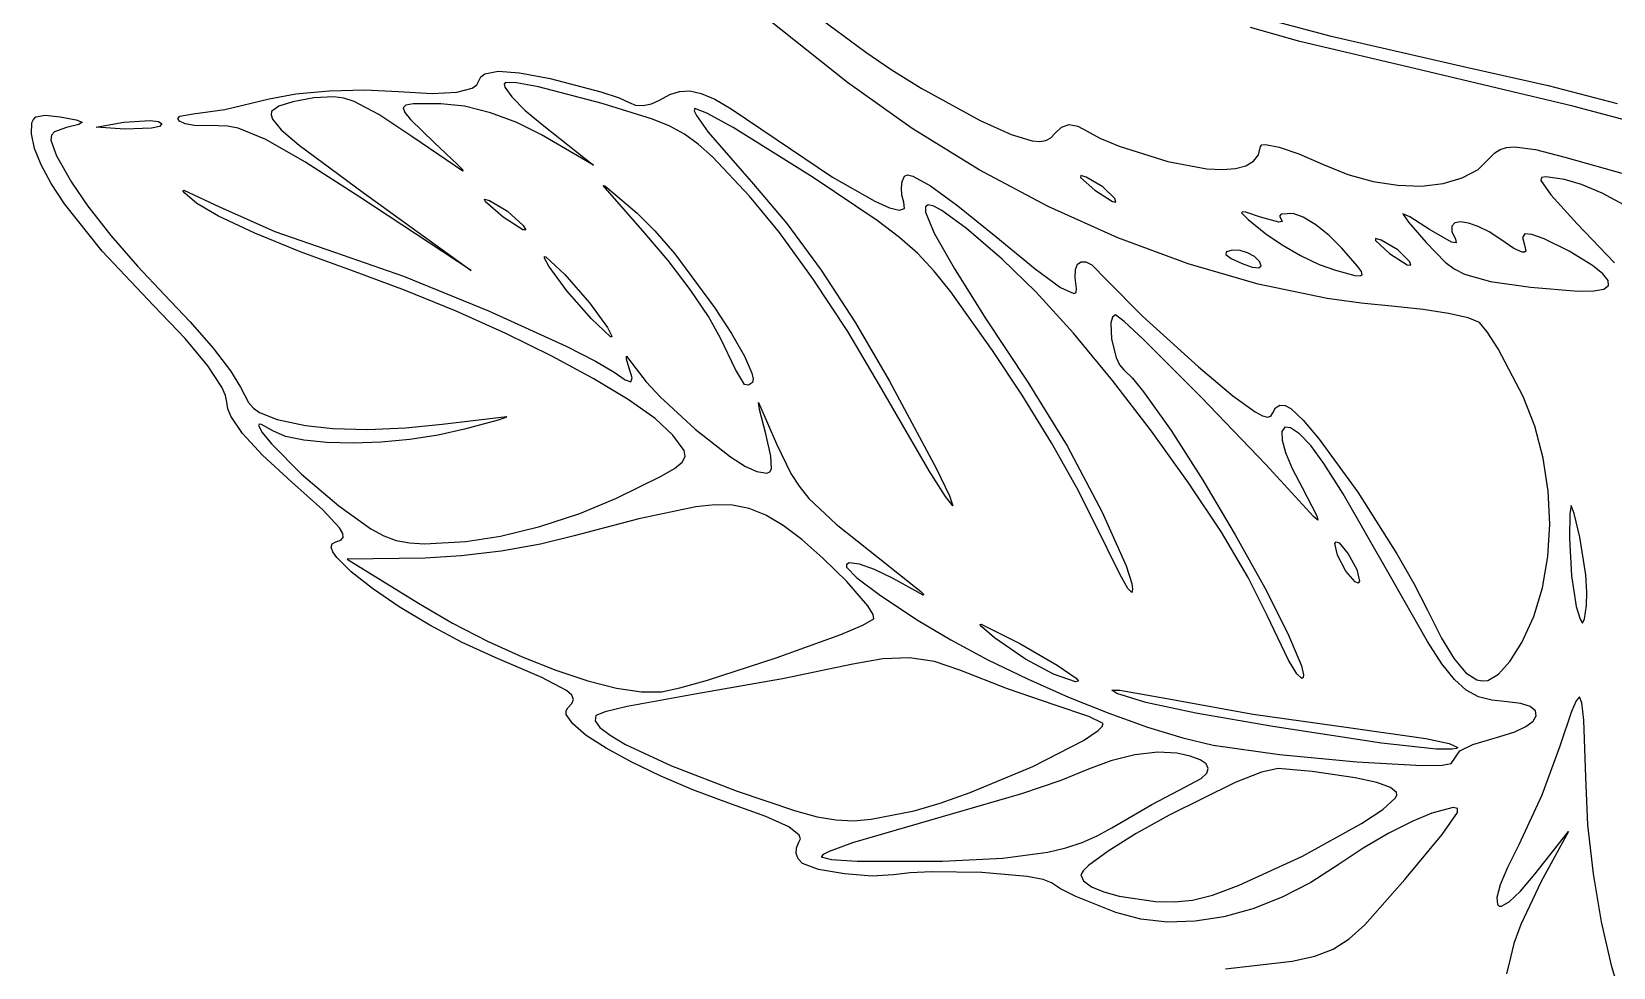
# Model space of a CAD drawing. Extents: x 9 to 1857, y 16 to 982.
# Drawn here: x 151.4 to 307.9, y 566.4 to 658.9 of the extents above; entities that cross this region are included whole.
import ezdxf

# ---------------------------------------------------------------- set-up
doc = ezdxf.new("R2010")
doc.units = 0

msp = doc.modelspace()

# ---------------------------------------------------------------- linework, layer by layer
at = {"layer": 'Layer 1'}
for p, q in [((232.13591, 653.88145), (222.793846, 661.306075)), ((228.77739, 660.72831), (233.95599, 656.90378)), ((276.909278, 657.946358), (272.026835, 659.334454)), ((274.507939, 659.93177), (279.873045, 658.516647)), ((288.94339, 655.09997), (276.909278, 657.946358)), ((279.873045, 658.516647), (293.52441, 655.38814)), ((233.95599, 656.90378), (236.451552, 655.185711)), ((195.66288, 654.05467), (195.864284, 654.455555)), ((195.864284, 654.455555), (196.241434, 654.749853)), ((196.241434, 654.749853), (197.559521, 655.019931)), ((197.559521, 655.019931), (199.690235, 654.867394)), ((199.690235, 654.867394), (202.70667, 654.29473)), ((202.70667, 654.29473), (207.729044, 652.986529)), ((236.451552, 655.185711), (239.418224, 653.335004)), ((303.922191, 651.569882), (288.94339, 655.09997)), ((293.52441, 655.38814), (301.451516, 653.592618)), ((174.91918, 652.26694), (177.561524, 652.772664)), ((177.561524, 652.772664), (180.853807, 653.083418)), ((180.853807, 653.083418), (184.376352, 653.174455)), ((184.376352, 653.174455), (187.70948, 653.02103)), ((187.70948, 653.02103), (191.054146, 652.822287)), ((191.054146, 652.822287), (193.479842, 652.926394)), ((193.479842, 652.926394), (195.008708, 653.336228)), ((195.008708, 653.336228), (195.443747, 653.656693)), ((195.443747, 653.656693), (195.66288, 654.05467)), ((198.28448, 653.9054), (198.155032, 653.740564)), ((198.155032, 653.740564), (198.229132, 653.433926)), ((198.229132, 653.433926), (198.925752, 652.465809)), ((199.395435, 653.873289), (198.28448, 653.9054)), ((201.573005, 653.47026), (199.395435, 653.873289)), ((207.8699, 651.82456), (201.573005, 653.47026)), ((207.729044, 652.986529), (209.536842, 652.384906)), ((213.53564, 652.1537), (214.542025, 652.706258)), ((214.542025, 652.706258), (215.511134, 653.017321)), ((215.511134, 653.017321), (216.523882, 653.059852)), ((216.523882, 653.059852), (217.661184, 652.806815)), ((217.661184, 652.806815), (219.003955, 652.231173)), ((238.529784, 649.343088), (232.13591, 653.88145)), ((239.418224, 653.335004), (245.27879, 650.12535)), ((301.451516, 653.592618), (308.307024, 651.830643)), ((167.40426, 650.78082), (170.534191, 651.235438)), ((170.534191, 651.235438), (174.91918, 652.26694)), ((175.856517, 651.56134), (175.158454, 651.033233)), ((177.265839, 651.970757), (175.856517, 651.56134)), ((179.33278, 652.36418), (177.265839, 651.970757)), ((181.314977, 652.489904), (179.33278, 652.36418)), ((182.284372, 652.33372), (181.314977, 652.489904)), ((183.312511, 652.002518), (182.284372, 652.33372)), ((185.76466, 650.728093), (183.312511, 652.002518)), ((188.439892, 651.662783), (188.167099, 651.390124)), ((188.167099, 651.390124), (188.319147, 650.928114)), ((189.144918, 651.79107), (188.439892, 651.662783)), ((191.88124, 651.79445), (189.144918, 651.79107)), ((194.247798, 651.542519), (191.88124, 651.79445)), ((196.808842, 650.911748), (194.247798, 651.542519)), ((198.925752, 652.465809), (200.249894, 651.142182)), ((200.249894, 651.142182), (202.07711, 649.60418)), ((212.832359, 650.271016), (207.8699, 651.82456)), ((209.536842, 652.384906), (210.5333, 651.92207)), ((210.5333, 651.92207), (211.148996, 651.664589)), ((211.148996, 651.664589), (211.920339, 651.622498)), ((211.920339, 651.622498), (212.748747, 651.788099)), ((212.748747, 651.788099), (213.53564, 652.1537)), ((217.01586, 651.31754), (216.97751, 651.106228)), ((216.97751, 651.106228), (217.205235, 650.626356)), ((218.210835, 650.879131), (217.01586, 651.31754)), ((219.003955, 652.231173), (220.633112, 651.305889)), ((220.633112, 651.305889), (225.07424, 648.29825)), ((309.743854, 650.021821), (303.922191, 651.569882)), ((151.4078, 648.80447), (151.437206, 649.894962)), ((151.437206, 649.894962), (151.582802, 650.250089)), ((151.582802, 650.250089), (151.836471, 650.490889)), ((151.836471, 650.490889), (152.730461, 650.666768)), ((152.730461, 650.666768), (154.24404, 650.49712)), ((154.24404, 650.49712), (155.8069, 650.204193)), ((156.06906, 649.751215), (154.85137, 649.44773)), ((155.8069, 650.204193), (156.401405, 649.979464)), ((156.401405, 649.979464), (156.06906, 649.751215)), ((157.787059, 649.47569), (160.52379, 649.97259)), ((160.52379, 649.97259), (163.147396, 650.151646)), ((163.147396, 650.151646), (163.971357, 650.045626)), ((164.050244, 649.555864), (163.273899, 649.36627)), ((163.971357, 650.045626), (164.30467, 649.81609)), ((164.30467, 649.81609), (164.050244, 649.555864)), ((165.867368, 650.327289), (166.076034, 650.551476)), ((166.02277, 650.06156), (165.867368, 650.327289)), ((166.591379, 649.816625), (166.02277, 650.06156)), ((166.076034, 650.551476), (167.40426, 650.78082)), ((167.507755, 649.649004), (166.591379, 649.816625)), ((169.87783, 649.60559), (167.507755, 649.649004)), ((170.7956, 649.580968), (169.87783, 649.60559)), ((171.849423, 649.363166), (170.7956, 649.580968)), ((175.158454, 651.033233), (175.092908, 650.692578)), ((175.092908, 650.692578), (175.225291, 650.28374)), ((175.225291, 650.28374), (176.110667, 649.210165)), ((189.1107, 648.4927), (185.76466, 650.728093)), ((188.319147, 650.928114), (188.888643, 650.231773)), ((188.888643, 650.231773), (191.25041, 647.95618)), ((199.403806, 649.951678), (196.808842, 650.911748)), ((201.87212, 648.71185), (199.403806, 649.951678)), ((202.07711, 649.60418), (207.01597, 645.72989)), ((214.563007, 649.574044), (212.832359, 650.271016)), ((216.017945, 648.788784), (214.563007, 649.574044)), ((217.205235, 650.626356), (218.363601, 648.983809)), ((220.821752, 649.446039), (218.210835, 650.879131)), ((245.27879, 650.12535), (248.33217, 648.76135)), ((253.322129, 649.478001), (254.084509, 649.726425)), ((254.084509, 649.726425), (254.935522, 649.592439)), ((254.935522, 649.592439), (255.86231, 649.07513)), ((151.695771, 647.380668), (151.4078, 648.80447)), ((153.379379, 648.67253), (153.319856, 648.194405)), ((153.319856, 648.194405), (153.87065, 646.653129)), ((153.657042, 649.012411), (153.379379, 648.67253)), ((154.85137, 649.44773), (153.657042, 649.012411)), ((160.63686, 649.27057), (157.787059, 649.47569)), ((163.273899, 649.36627), (160.63686, 649.27057)), ((160.63686, 649.27057), (160.63686, 649.27057)), ((174.569612, 648.245279), (171.849423, 649.363166)), ((178.44716, 646.046437), (174.569612, 648.245279)), ((176.110667, 649.210165), (177.868223, 647.70981)), ((194.062465, 645.134875), (189.1107, 648.4927)), ((191.25041, 647.95618), (193.532889, 645.796713)), ((207.01597, 645.72989), (201.87212, 648.71185)), ((217.365684, 647.809121), (216.017945, 648.788784)), ((218.363601, 648.983809), (222.82487, 643.82767)), ((228.75116, 644.4917), (220.821752, 649.446039)), ((225.07424, 648.29825), (230.641424, 644.548184)), ((245.165924, 645.255144), (238.529784, 649.343088)), ((248.33217, 648.76135), (250.415558, 648.122319)), ((250.415558, 648.122319), (251.170761, 648.061301)), ((251.170761, 648.061301), (251.776174, 648.165486)), ((251.776174, 648.165486), (252.2627, 648.429528)), ((252.2627, 648.429528), (252.66124, 648.84808)), ((252.66124, 648.84808), (253.322129, 649.478001)), ((255.86231, 649.07513), (257.099094, 648.391492)), ((257.099094, 648.391492), (259.015598, 647.601681)), ((152.33764, 645.750698), (151.695771, 647.380668)), ((153.87065, 646.653129), (155.34026, 644.048)), ((177.868223, 647.70981), (184.21443, 643.01798)), ((218.774733, 646.528942), (217.365684, 647.809121)), ((222.4508, 642.64257), (218.774733, 646.528942)), ((259.015598, 647.601681), (263.84062, 646.09473)), ((272.323107, 646.117072), (272.807764, 646.754685)), ((272.807764, 646.754685), (273.00604, 647.57004)), ((273.00604, 647.57004), (273.143074, 647.73546)), ((273.143074, 647.73546), (273.510682, 647.776332)), ((273.510682, 647.776332), (274.836856, 647.513304)), ((274.836856, 647.513304), (276.783035, 646.838696)), ((276.783035, 646.838696), (279.14769, 645.81025)), ((294.544295, 645.306586), (295.74259, 646.46332)), ((295.74259, 646.46332), (296.179061, 646.924174)), ((296.179061, 646.924174), (296.709157, 647.255078)), ((296.709157, 647.255078), (297.355661, 647.456212)), ((297.355661, 647.456212), (298.141358, 647.527755)), ((298.141358, 647.527755), (300.221457, 647.28279)), ((300.221457, 647.28279), (303.13172, 646.52162)), ((303.13172, 646.52162), (309.227956, 644.800031)), ((153.331316, 643.917499), (152.33764, 645.750698)), ((183.89083, 642.56115), (178.44716, 646.046437)), ((193.532889, 645.796713), (194.028543, 645.275644)), ((194.028543, 645.275644), (194.062465, 645.134875)), ((251.976704, 641.645277), (245.165924, 645.255144)), ((263.84062, 646.09473), (267.67762, 645.369315)), ((267.67762, 645.369315), (269.229326, 645.283325)), ((269.229326, 645.283325), (270.526041, 645.38013)), ((270.526041, 645.38013), (271.559917, 645.658467)), ((271.559917, 645.658467), (272.323107, 646.117072)), ((279.14769, 645.81025), (281.647056, 644.799036)), ((292.96682, 644.451953), (294.544295, 645.306586)), ((154.674707, 641.884011), (153.331316, 643.917499)), ((155.34026, 644.048), (156.964718, 641.662896)), ((212.09639, 639.0035), (207.958021, 643.709861)), ((207.958021, 643.709861), (208.115976, 643.668773)), ((208.115976, 643.668773), (208.734349, 643.182331)), ((222.82487, 643.82767), (226.142481, 639.944919)), ((235.072912, 640.232923), (228.75116, 644.4917)), ((230.641424, 644.548184), (234.826654, 642.148444)), ((237.469515, 643.462924), (237.557051, 644.1157)), ((237.525192, 642.74761), (237.469515, 643.462924)), ((237.557051, 644.1157), (237.78584, 644.62169)), ((237.78584, 644.62169), (238.082443, 644.754906)), ((238.082443, 644.754906), (238.6031, 644.645653)), ((238.6031, 644.645653), (240.343539, 643.681893)), ((240.343539, 643.681893), (243.061068, 641.694716)), ((255.209822, 644.701042), (255.185038, 644.504283)), ((255.185038, 644.504283), (256.59783, 643.23603)), ((255.75877, 644.54879), (255.209822, 644.701042)), ((255.7588, 644.54883), (255.75877, 644.54879)), ((257.409543, 643.579138), (255.7588, 644.54883)), ((258.58621, 642.40909), (257.409543, 643.579138)), ((281.647056, 644.799036), (284.153868, 644.105134)), ((284.153868, 644.105134), (286.603688, 643.726011)), ((286.603688, 643.726011), (288.932079, 643.65913)), ((288.932079, 643.65913), (291.074602, 643.901956)), ((291.074602, 643.901956), (292.96682, 644.451953)), ((300.801694, 644.490733), (300.735676, 644.195643)), ((300.735676, 644.195643), (301.733504, 642.774437)), ((301.225686, 644.57493), (300.801694, 644.490733)), ((303.09165, 644.30899), (301.225686, 644.57493)), ((304.762286, 643.817968), (303.09165, 644.30899)), ((306.799475, 642.936413), (304.762286, 643.817968)), ((158.402271, 637.227929), (154.674707, 641.884011)), ((166.377337, 643.193727), (166.482385, 643.24738)), ((166.56243, 642.95623), (166.377337, 643.193727)), ((166.482385, 643.24738), (169.9888, 641.59525)), ((167.76607, 641.93536), (166.56243, 642.95623)), ((169.894249, 640.682416), (167.76607, 641.93536)), ((194.90353, 635.29722), (183.89083, 642.56115)), ((184.21443, 643.01798), (194.90353, 635.29722)), ((196.302824, 642.079569), (196.21366, 642.347783)), ((196.21366, 642.347783), (196.71518, 642.22451)), ((198.07476, 640.58399), (196.302824, 642.079569)), ((196.71518, 642.22451), (198.504344, 641.165679)), ((208.734349, 643.182331), (211.31915, 640.95682)), ((225.41378, 639.070235), (222.4508, 642.64257)), ((234.826654, 642.148444), (236.297504, 641.506045)), ((237.72604, 642.05401), (237.525192, 642.74761)), ((237.788609, 641.438388), (237.72604, 642.05401)), ((240.1267, 641.79847), (239.8594, 641.594056)), ((240.66808, 641.679498), (240.1267, 641.79847)), ((243.061068, 641.694716), (246.8096, 638.64843)), ((256.59783, 643.23603), (258.348226, 642.110484)), ((258.348226, 642.110484), (258.688891, 642.068203)), ((258.688891, 642.068203), (258.58621, 642.40909)), ((301.733504, 642.774437), (304.33105, 639.91462)), ((308.945602, 641.789271), (306.799475, 642.936413)), ((156.964718, 641.662896), (159.242279, 638.764958)), ((173.502821, 639.006293), (169.894249, 640.682416)), ((169.9888, 641.59525), (175.468645, 639.169598)), ((200.025379, 639.330365), (198.07476, 640.58399)), ((198.07476, 640.58399), (198.07476, 640.58399)), ((198.504344, 641.165679), (200.04261, 639.76712)), ((211.31915, 640.95682), (213.082091, 639.212376)), ((237.271395, 638.572364), (235.072912, 640.232923)), ((236.297504, 641.506045), (237.298626, 641.262546)), ((237.298626, 641.262546), (237.788609, 641.438388)), ((239.8594, 641.594056), (239.867381, 641.060496)), ((239.867381, 641.060496), (240.71399, 638.982907)), ((241.482339, 641.2429), (240.66808, 641.679498)), ((243.924688, 639.439859), (241.482339, 641.2429)), ((258.894497, 638.541145), (251.976704, 641.645277)), ((271.210403, 641.110695), (271.131911, 641.017069)), ((271.131911, 641.017069), (271.781379, 640.347303)), ((271.551968, 641.061362), (271.210403, 641.110695)), ((273.00709, 640.58745), (271.551968, 641.061362)), ((271.781379, 640.347303), (273.53483, 638.9448)), ((274.807835, 640.097599), (273.00709, 640.58745)), ((275.15807, 640.135876), (274.807835, 640.097599)), ((275.040103, 640.873081), (274.877269, 640.66956)), ((274.877269, 640.66956), (275.05209, 640.37238)), ((276.2248, 640.92643), (275.040103, 640.873081)), ((275.05209, 640.37238), (275.15807, 640.135876)), ((277.235951, 640.575369), (276.2248, 640.92643)), ((276.2248, 640.92643), (276.2248, 640.92643)), ((278.483334, 639.815565), (277.235951, 640.575369)), ((287.777367, 640.617926), (287.094793, 640.908015)), ((287.094793, 640.908015), (287.642492, 640.096512)), ((289.72134, 639.34657), (287.777367, 640.617926)), ((159.242279, 638.764958), (161.870808, 635.720165)), ((178.087243, 637.126008), (173.502821, 639.006293)), ((175.468645, 639.169598), (181.3699, 637.11182)), ((200.307954, 639.324043), (200.025379, 639.330365)), ((200.04261, 639.76712), (200.307954, 639.324043)), ((214.400573, 636.296904), (212.09639, 639.0035)), ((213.082091, 639.212376), (215.044493, 636.934455)), ((228.754621, 634.459484), (225.41378, 639.070235)), ((226.142481, 639.944919), (229.535762, 635.349944)), ((239.089952, 636.972079), (237.271395, 638.572364)), ((240.71399, 638.982907), (242.676135, 635.519629)), ((247.44414, 636.43542), (243.924688, 639.439859)), ((246.8096, 638.64843), (250.718657, 635.452226)), ((273.53483, 638.9448), (275.140479, 637.830636)), ((279.80852, 638.758881), (278.483334, 639.815565)), ((281.05308, 637.51718), (279.80852, 638.758881)), ((287.642492, 640.096512), (289.38934, 638.06309)), ((291.903706, 638.118183), (289.72134, 639.34657)), ((292.238749, 640.006038), (291.938631, 639.68506)), ((291.938631, 639.68506), (291.947477, 639.146096)), ((291.947477, 639.146096), (292.31059, 638.38879)), ((292.802526, 640.109386), (292.238749, 640.006038)), ((293.584659, 639.99546), (292.802526, 640.109386)), ((294.539844, 639.664615), (293.584659, 639.99546)), ((295.622775, 639.117206), (294.539844, 639.664615)), ((296.78815, 638.35359), (295.622775, 639.117206)), ((299.154465, 638.914208), (298.927948, 638.57129)), ((298.927948, 638.57129), (299.12583, 637.82571)), ((299.848907, 638.868509), (299.154465, 638.914208)), ((301.0548, 638.44824), (299.848907, 638.868509)), ((304.33105, 639.91462), (308.025449, 636.076012)), ((163.5036, 631.80597), (158.402271, 637.227929)), ((183.14297, 635.26058), (178.087243, 637.126008)), ((181.3699, 637.11182), (188.216301, 634.729108)), ((265.851681, 635.970408), (258.894497, 638.541145)), ((269.619413, 637.141414), (269.565908, 636.878304)), ((270.23887, 637.29979), (269.619413, 637.141414)), ((270.977155, 637.277433), (270.23887, 637.29979)), ((270.23887, 637.29979), (270.23887, 637.29979)), ((271.725401, 637.06162), (270.977155, 637.277433)), ((272.396219, 636.688614), (271.725401, 637.06162)), ((275.140479, 637.830636), (276.971594, 636.77591)), ((282.613159, 635.714334), (281.05308, 637.51718)), ((284.391112, 638.457757), (284.366328, 638.261001)), ((284.366328, 638.261001), (285.77912, 636.99275)), ((284.94006, 638.3055), (284.391112, 638.457757)), ((284.94009, 638.30555), (284.94006, 638.3055)), ((286.590833, 637.335857), (284.94009, 638.30555)), ((287.7675, 636.16581), (286.590833, 637.335857)), ((289.38934, 638.06309), (291.271216, 636.127822)), ((292.371563, 638.050398), (291.903706, 638.118183)), ((292.31059, 638.38879), (292.371563, 638.050398)), ((298.076413, 637.484998), (296.78815, 638.35359)), ((298.895218, 637.10754), (298.076413, 637.484998)), ((299.12868, 637.102961), (298.895218, 637.10754)), ((299.12583, 637.82571), (299.244908, 637.221137)), ((299.244908, 637.221137), (299.12868, 637.102961)), ((303.546746, 637.227549), (301.0548, 638.44824)), ((305.83806, 635.80456), (303.546746, 637.227549)), ((161.870808, 635.720165), (164.54817, 632.8945)), ((202.159043, 636.530909), (202.151714, 636.679234)), ((202.151714, 636.679234), (202.279228, 636.660128)), ((202.57381, 635.7343), (202.159043, 636.530909)), ((202.279228, 636.660128), (204.15981, 634.89773)), ((204.359049, 633.296236), (202.57381, 635.7343)), ((216.578466, 633.437641), (214.400573, 636.296904)), ((215.044493, 636.934455), (218.975866, 631.646676)), ((240.724836, 635.242859), (239.089952, 636.972079)), ((242.676135, 635.519629), (245.763426, 630.624591)), ((250.784065, 633.187661), (247.44414, 636.43542)), ((250.718657, 635.452226), (253.224684, 633.614279)), ((254.701685, 635.387298), (254.90088, 635.915249)), ((254.90088, 635.915249), (255.242661, 636.170678)), ((255.242661, 636.170678), (255.714238, 636.149894)), ((255.714238, 636.149894), (256.302819, 635.849206)), ((256.302819, 635.849206), (257.77983, 634.39336)), ((272.780627, 633.960723), (265.851681, 635.970408)), ((269.565908, 636.878304), (270.087948, 636.497261)), ((270.087948, 636.497261), (271.19513, 635.98509)), ((271.19513, 635.98509), (272.18018, 635.646088)), ((272.18018, 635.646088), (272.823676, 635.571778)), ((272.90222, 636.19468), (272.396219, 636.688614)), ((272.823676, 635.571778), (273.079672, 635.756521)), ((273.079672, 635.756521), (272.90222, 636.19468)), ((276.971594, 636.77591), (278.802647, 635.899549)), ((278.802647, 635.899549), (280.40811, 635.32048)), ((282.981764, 635.190685), (282.613159, 635.714334)), ((285.77912, 636.99275), (287.52952, 635.867204)), ((287.52952, 635.867204), (287.870186, 635.824923)), ((287.870186, 635.824923), (287.7675, 636.16581)), ((291.271216, 636.127822), (292.180577, 635.456539)), ((292.180577, 635.456539), (293.179186, 634.93571)), ((305.83808, 635.8046), (305.83806, 635.80456)), ((306.863374, 634.968598), (305.83808, 635.8046)), ((188.29781, 633.355729), (183.14297, 635.26058)), ((188.216301, 634.729108), (196.618192, 631.306816)), ((204.15981, 634.89773), (206.599281, 632.114587)), ((232.157751, 629.268951), (228.754621, 634.459484)), ((229.535762, 635.349944), (232.944498, 630.129632)), ((242.372297, 633.195495), (240.724836, 635.242859)), ((254.657868, 634.590514), (254.701685, 635.387298)), ((254.78222, 633.52859), (254.657868, 634.590514)), ((257.77983, 634.39336), (261.321325, 630.785693)), ((279.613712, 632.539751), (272.780627, 633.960723)), ((280.40811, 635.32048), (282.35114, 634.821925)), ((282.35114, 634.821925), (282.858313, 634.770223)), ((282.858313, 634.770223), (283.066001, 634.884563)), ((283.066001, 634.884563), (282.981764, 635.190685)), ((293.179186, 634.93571), (295.775058, 634.204076)), ((295.775058, 634.204076), (299.72064, 633.65024)), ((307.40188, 634.303187), (306.863374, 634.968598)), ((307.441281, 633.80403), (307.40188, 634.303187)), ((164.54817, 632.8945), (167.092104, 630.229258)), ((193.403891, 631.26609), (188.29781, 633.355729)), ((206.79852, 630.51309), (204.359049, 633.296236)), ((218.384714, 630.766308), (216.578466, 633.437641)), ((246.48996, 627.3895), (242.372297, 633.195495)), ((254.489833, 629.09303), (250.784065, 633.187661)), ((253.224684, 633.614279), (254.516324, 633.013447)), ((254.516324, 633.013447), (254.7657, 633.139093)), ((254.7657, 633.139093), (254.78222, 633.52859)), ((282.973174, 632.058676), (279.613712, 632.539751)), ((299.72064, 633.65024), (304.441692, 633.260708)), ((304.441692, 633.260708), (305.973504, 633.287128)), ((305.973504, 633.287128), (306.969261, 633.46679)), ((306.969261, 633.46679), (307.441281, 633.80403)), ((166.593307, 628.560085), (163.5036, 631.80597)), ((198.315693, 629.06616), (193.403891, 631.26609)), ((196.618192, 631.306816), (204.311938, 627.817026)), ((206.599281, 632.114587), (208.38452, 629.67652)), ((219.57396, 628.6235), (218.384714, 630.766308)), ((218.975866, 631.646676), (220.648927, 629.071065)), ((258.67126, 630.91063), (258.368884, 630.680413)), ((259.504905, 630.271294), (258.67126, 630.91063)), ((261.321325, 630.785693), (266.86415, 625.77038)), ((286.28331, 631.73515), (282.973174, 632.058676)), ((289.093264, 631.450489), (286.28331, 631.73515)), ((291.609556, 631.056469), (289.093264, 631.450489)), ((293.557305, 630.605185), (291.609556, 631.056469)), ((167.092104, 630.229258), (169.357325, 627.6213)), ((208.679103, 628.750693), (206.79852, 630.51309)), ((206.79852, 630.51309), (206.79852, 630.51309)), ((208.38452, 629.67652), (208.799288, 628.879911)), ((235.3076, 623.95727), (232.157751, 629.268951)), ((232.944498, 630.129632), (236.30847, 624.37087)), ((245.763426, 630.624591), (249.98547, 624.25172)), ((258.368884, 630.680413), (258.207997, 630.140617)), ((258.207997, 630.140617), (258.257307, 628.495973)), ((261.388335, 628.502753), (259.504905, 630.271294)), ((294.66163, 630.14873), (293.557305, 630.605185)), ((295.447184, 629.241924), (294.66163, 630.14873)), ((296.527136, 627.564615), (295.447184, 629.241924)), ((168.846301, 625.862788), (166.593307, 628.560085)), ((169.357325, 627.6213), (171.097186, 625.369884)), ((202.887694, 626.830439), (198.315693, 629.06616)), ((204.311938, 627.817026), (207.185869, 626.350595)), ((208.806616, 628.731586), (208.679103, 628.750693)), ((208.799288, 628.879911), (208.806616, 628.731586)), ((221.065531, 625.510249), (219.57396, 628.6235)), ((220.648927, 629.071065), (221.929631, 626.830469)), ((258.369543, 624.409527), (254.489833, 629.09303)), ((258.257307, 628.495973), (258.712424, 626.704069)), ((267.127636, 622.776815), (261.388335, 628.502753)), ((206.974373, 624.633422), (202.887694, 626.830439)), ((207.185869, 626.350595), (209.0339, 625.23182)), ((210.257118, 626.542151), (210.2584, 626.832426)), ((210.54391, 625.63955), (210.257118, 626.542151)), ((210.2584, 626.832426), (211.22362, 625.56525)), ((221.929631, 626.830469), (222.670024, 625.142013)), ((249.418255, 622.955818), (246.48996, 627.3895)), ((258.712424, 626.704069), (259.058795, 625.9802)), ((299.00072, 622.85569), (296.527136, 627.564615)), ((170.231023, 623.755774), (168.846301, 625.862788)), ((171.097186, 625.369884), (172.06504, 623.77427)), ((210.430209, 622.549609), (206.974373, 624.633422)), ((209.0339, 625.23182), (210.127294, 624.494885)), ((210.127294, 624.494885), (210.69774, 624.304858)), ((210.813768, 624.680244), (210.54391, 625.63955)), ((210.69774, 624.304858), (210.813768, 624.680244)), ((211.22362, 625.56525), (212.213309, 624.288825)), ((221.93182, 624.03376), (221.065531, 625.510249)), ((222.670024, 625.142013), (222.791367, 624.572689)), ((222.791367, 624.572689), (222.72215, 624.22282)), ((259.058795, 625.9802), (259.46658, 625.49228)), ((259.46658, 625.49228), (260.330583, 624.647999)), ((260.330583, 624.647999), (261.427837, 623.312205)), ((266.86415, 625.77038), (270.262202, 622.920181)), ((170.587918, 622.936653), (170.231023, 623.755774)), ((170.71591, 622.28074), (170.587918, 622.936653)), ((172.06504, 623.77427), (172.874096, 622.247094)), ((212.213309, 624.288825), (213.597827, 622.800248)), ((221.93185, 624.03369), (221.93182, 624.03376)), ((222.337665, 623.960994), (221.93185, 624.03369)), ((222.72215, 624.22282), (222.337665, 623.960994)), ((240.210349, 615.494148), (235.3076, 623.95727)), ((236.30847, 624.37087), (240.954354, 615.670854)), ((252.310615, 618.241155), (249.418255, 622.955818)), ((249.98547, 624.25172), (253.863305, 617.948314)), ((262.231296, 619.395148), (258.369543, 624.409527)), ((261.427837, 623.312205), (264.149222, 619.46578)), ((270.262202, 622.920181), (272.464091, 621.310185)), ((170.819702, 621.631597), (170.71591, 622.28074)), ((171.109423, 620.903185), (170.819702, 621.631597)), ((172.874096, 622.247094), (173.357996, 621.698735)), ((173.357996, 621.698735), (173.959812, 621.25542)), ((213.109682, 620.653495), (210.430209, 622.549609)), ((213.597827, 622.800248), (217.04859, 619.614644)), ((223.415584, 621.550419), (223.318562, 622.254488)), ((223.318562, 622.254488), (225.10953, 618.17066)), ((224.04167, 619.13551), (223.415584, 621.550419)), ((273.535324, 616.130335), (267.127636, 622.776815)), ((274.21252, 621.23488), (274.472742, 621.727288)), ((274.472742, 621.727288), (274.900091, 621.972299)), ((274.900091, 621.972299), (275.435292, 621.955835)), ((275.435292, 621.955835), (276.01907, 621.66382)), ((276.01907, 621.66382), (277.236826, 620.50811)), ((300.162359, 619.889689), (299.00072, 622.85569)), ((172.273267, 619.175865), (171.109423, 620.903185)), ((173.925133, 620.100154), (173.865603, 619.970635)), ((173.865603, 619.970635), (174.232203, 619.291931)), ((174.166994, 620.06659), (173.925133, 620.100154)), ((173.959812, 621.25542), (175.7122, 620.568591)), ((175.25904, 619.44062), (174.166994, 620.06659)), ((175.7122, 620.568591), (178.52127, 619.95595)), ((178.52127, 619.95595), (181.210216, 619.661627)), ((188.410215, 619.735883), (192.03447, 620.09532)), ((192.03447, 620.09532), (198.44441, 620.865673)), ((197.570736, 620.510881), (194.24374, 619.60363)), ((198.326696, 620.754562), (197.570736, 620.510881)), ((198.44441, 620.865673), (198.326696, 620.754562)), ((214.86727, 619.01958), (213.109682, 620.653495)), ((272.464091, 621.310185), (273.189376, 620.925269)), ((273.189376, 620.925269), (273.703102, 620.796412)), ((273.703102, 620.796412), (274.03443, 620.905615)), ((274.03443, 620.905615), (274.21252, 621.23488)), ((275.398786, 619.800429), (275.114375, 619.385215)), ((275.978886, 619.736406), (275.398786, 619.800429)), ((277.236826, 620.50811), (278.821328, 618.626133)), ((300.986407, 616.741647), (300.162359, 619.889689)), ((174.260675, 617.033405), (172.273267, 619.175865)), ((174.232203, 619.291931), (175.144132, 618.169654)), ((176.519456, 618.891566), (175.25904, 619.44062)), ((178.34828, 618.507357), (176.519456, 618.891566)), ((180.620261, 618.286916), (178.34828, 618.507357)), ((183.210147, 618.22917), (180.620261, 618.286916)), ((181.210216, 619.661627), (184.654331, 619.589795)), ((185.992689, 618.333043), (183.210147, 618.22917)), ((184.654331, 619.589795), (188.410215, 619.735883)), ((188.842636, 618.597461), (185.992689, 618.333043)), ((191.634736, 619.021348), (188.842636, 618.597461)), ((194.24374, 619.60363), (191.634736, 619.021348)), ((215.985691, 617.494248), (214.86727, 619.01958)), ((217.04859, 619.614644), (220.570393, 616.864442)), ((224.558469, 616.924756), (224.04167, 619.13551)), ((254.833548, 613.808815), (252.310615, 618.241155)), ((265.883192, 614.30789), (262.231296, 619.395148)), ((264.149222, 619.46578), (267.284984, 614.552408)), ((275.114375, 619.385215), (275.135039, 618.535775)), ((275.135039, 618.535775), (275.470167, 617.297122)), ((276.845286, 619.148133), (275.978886, 619.736406)), ((277.9886, 617.9906), (276.845286, 619.148133)), ((278.821328, 618.626133), (282.625619, 613.370695)), ((177.12488, 614.41043), (174.260675, 617.033405)), ((175.144132, 618.169654), (178.113331, 615.151084)), ((215.775876, 616.336034), (216.079586, 616.9058)), ((216.079586, 616.9058), (215.985691, 617.494248)), ((220.570393, 616.864442), (222.043711, 615.92012)), ((224.6141, 615.695689), (224.558469, 616.924756)), ((225.10953, 618.17066), (226.535744, 615.212277)), ((253.863305, 617.948314), (257.349162, 611.411081)), ((275.470167, 617.297122), (276.129144, 615.714266)), ((279.278788, 616.214407), (277.9886, 617.9906)), ((301.473306, 613.491451), (300.986407, 616.741647)), ((178.113331, 615.151084), (181.7919, 612.02833)), ((213.713466, 614.960145), (215.009018, 615.711848)), ((215.009018, 615.711848), (215.775876, 616.336034)), ((222.043711, 615.92012), (223.15772, 615.40565)), ((223.15772, 615.40565), (224.162529, 615.254067)), ((224.162529, 615.254067), (224.454592, 615.388587)), ((224.454592, 615.388587), (224.6141, 615.695689)), ((226.535744, 615.212277), (227.350229, 613.961082)), ((241.826479, 612.934933), (240.210349, 615.494148)), ((240.954354, 615.670854), (242.242953, 613.008973)), ((278.25756, 610.96083), (273.535324, 616.130335)), ((276.129144, 615.714266), (277.12136, 613.83222)), ((281.169882, 613.226453), (279.278788, 616.214407)), ((180.236983, 611.61859), (177.12488, 614.41043)), ((209.2741, 612.78179), (213.713466, 614.960145)), ((227.350229, 613.961082), (228.323491, 612.760005)), ((256.65356, 610.2221), (254.833548, 613.808815)), ((269.133331, 609.405751), (265.883192, 614.30789)), ((267.284984, 614.552408), (270.489372, 609.171494)), ((277.12136, 613.83222), (278.583966, 611.029598)), ((181.7919, 612.02833), (184.973796, 609.764194)), ((205.658679, 611.268457), (209.2741, 612.78179)), ((219.014455, 612.137102), (217.12117, 611.93174)), ((220.751602, 612.093128), (219.014455, 612.137102)), ((222.406881, 611.76302), (220.751602, 612.093128)), ((228.323491, 612.760005), (231.019933, 610.202561)), ((242.56813, 612.01317), (241.826479, 612.934933)), ((242.242953, 613.008973), (242.56813, 612.01317)), ((285.73772, 605.2831), (281.169882, 613.226453)), ((282.625619, 613.370695), (286.502035, 607.272145)), ((301.623497, 610.218991), (301.473306, 613.491451)), ((303.733474, 612.052478), (303.618943, 611.241485)), ((304.02462, 611.274757), (303.733474, 612.052478)), ((181.879857, 609.866325), (180.236983, 611.61859)), ((201.704451, 609.972933), (205.658679, 611.268457)), ((211.505299, 610.755835), (205.07807, 609.0549)), ((217.12117, 611.93174), (211.505299, 610.755835)), ((224.054561, 611.109978), (222.406881, 611.76302)), ((225.768911, 610.097202), (224.054561, 611.109978)), ((257.349162, 611.411081), (259.724423, 606.093493)), ((278.66303, 610.606373), (278.25756, 610.96083)), ((278.583966, 611.029598), (278.66303, 610.606373)), ((303.618943, 611.241485), (303.58741, 608.8341)), ((304.586, 608.916), (304.02462, 611.274757)), ((182.209398, 609.299886), (181.879857, 609.866325)), ((182.002813, 608.626103), (182.242508, 608.897165)), ((182.242508, 608.897165), (182.209398, 609.299886)), ((184.973796, 609.764194), (186.25213, 609.062772)), ((186.25213, 609.062772), (187.484304, 608.602955)), ((194.3851, 608.49732), (197.812798, 609.01072)), ((197.812798, 609.01072), (201.704451, 609.972933)), ((205.07807, 609.0549), (201.749053, 608.24007)), ((227.6242, 608.687895), (225.768911, 610.097202)), ((231.019933, 610.202561), (235.17223, 606.92866)), ((259.073419, 605.256375), (256.65356, 610.2221)), ((271.789814, 604.946729), (269.133331, 609.405751)), ((270.489372, 609.171494), (273.416637, 603.92244)), ((301.437424, 607.004156), (301.623497, 610.218991)), ((303.58741, 608.8341), (303.769376, 605.087046)), ((305.179901, 605.202739), (304.586, 608.91601)), ((304.586, 608.91601), (304.586, 608.916)), ((181.036201, 607.933694), (181.135452, 608.2645)), ((181.195279, 607.477396), (181.036201, 607.933694)), ((181.135452, 608.2645), (181.51394, 608.45464)), ((181.591777, 606.910777), (181.195279, 607.477396)), ((181.51394, 608.45464), (182.002813, 608.626103)), ((187.484304, 608.602955), (188.792002, 608.350621)), ((188.792002, 608.350621), (190.29691, 608.271651)), ((190.29691, 608.271651), (194.3851, 608.49732)), ((197.863235, 607.555259), (193.90376, 607.072376)), ((201.749053, 608.24007), (197.863235, 607.555259)), ((229.694696, 606.845258), (227.6242, 608.687895)), ((280.349065, 608.284778), (280.48348, 608.475329)), ((280.62165, 607.13074), (280.349065, 608.284778)), ((280.48348, 608.475329), (280.79096, 608.35469)), ((280.79096, 608.35469), (281.691919, 607.293048)), ((281.691919, 607.293048), (282.52303, 605.72652)), ((286.502035, 607.272145), (288.176694, 604.336277)), ((183.013404, 605.507271), (181.591777, 606.910777)), ((190.35377, 606.86333), (182.63451, 606.7466)), ((182.63451, 606.7466), (189.69667, 602.38334)), ((193.90376, 607.072376), (190.35377, 606.86333)), ((232.05467, 604.53249), (229.694696, 606.845258)), ((232.31085, 606.37301), (232.02764, 606.234701)), ((232.02764, 606.234701), (232.052646, 605.946578)), ((232.052646, 605.946578), (233.060016, 604.893648)), ((233.31029, 606.247468), (232.31085, 606.37301)), ((234.809021, 605.720916), (233.31029, 606.247468)), ((236.604192, 604.877709), (234.809021, 605.720916)), ((235.17223, 606.92866), (239.385436, 603.557075)), ((259.724423, 606.093493), (260.271012, 604.346275)), ((281.452761, 605.564208), (280.62165, 607.13074)), ((282.52303, 605.72652), (282.795615, 604.572474)), ((300.915526, 603.926835), (301.437424, 607.004156)), ((185.133821, 603.844556), (183.013404, 605.507271)), ((232.05473, 604.53249), (232.05467, 604.53249)), ((234.140438, 602.129846), (232.05473, 604.53249)), ((233.060016, 604.893648), (235.398383, 603.15972)), ((238.49295, 603.8022), (236.604192, 604.877709)), ((259.884134, 603.846781), (259.073419, 605.256375)), ((260.271012, 604.346275), (260.344747, 603.780047)), ((273.66074, 601.18882), (271.789814, 604.946729)), ((282.35372, 604.50256), (281.452761, 605.564208)), ((282.6612, 604.381921), (282.35372, 604.50256)), ((282.35372, 604.50256), (282.35372, 604.50256)), ((282.795615, 604.572474), (282.6612, 604.381921)), ((289.51111, 598.603142), (285.73772, 605.2831)), ((288.176694, 604.336277), (289.52067, 601.70512)), ((303.769376, 605.087046), (304.24667, 602.08493)), ((305.289467, 603.489385), (305.179901, 605.202739)), ((187.785766, 602.044015), (185.133821, 603.844556)), ((235.398383, 603.15972), (239.13317, 600.6903)), ((239.63188, 603.176248), (238.49295, 603.8022)), ((239.385436, 603.557075), (239.675021, 603.247227)), ((239.675021, 603.247227), (239.63188, 603.176248)), ((260.27047, 603.44902), (259.884134, 603.846781)), ((260.344747, 603.780047), (260.27047, 603.44902)), ((273.416637, 603.92244), (275.721027, 599.404651)), ((300.058248, 601.066917), (300.915526, 603.926835)), ((305.24527, 602.16683), (305.289467, 603.489385)), ((190.801975, 600.227027), (187.785766, 602.044015)), ((189.69667, 602.38334), (193.066569, 600.424284)), ((234.665174, 601.283025), (234.140438, 602.129846)), ((234.72757, 600.83433), (234.665174, 601.283025)), ((275.77422, 596.753221), (273.66074, 601.18882)), ((289.52067, 601.70512), (290.908482, 598.944119)), ((298.86603, 598.50429), (300.058248, 601.066917)), ((304.24667, 602.08493), (304.625526, 600.829734)), ((305.058019, 600.865205), (305.24527, 602.16683)), ((194.015187, 598.514975), (190.801975, 600.227027)), ((193.066569, 600.424284), (196.517367, 598.645513)), ((231.483398, 599.312795), (233.668455, 600.232286)), ((233.668455, 600.232286), (234.72757, 600.83433)), ((239.13317, 600.6903), (242.36581, 598.756967)), ((245.23093, 600.289563), (245.361039, 600.323463)), ((245.4147, 600.053672), (245.23093, 600.289563)), ((245.361039, 600.323463), (249.19057, 598.3993)), ((246.68982, 598.98388), (245.4147, 600.053672)), ((304.625526, 600.829734), (304.873706, 600.421332)), ((304.873706, 600.421332), (305.058019, 600.865205)), ((197.25814, 597.02924), (194.015187, 598.514975)), ((196.517367, 598.645513), (199.95652, 597.080669)), ((225.093335, 596.986721), (231.483398, 599.312795)), ((242.36581, 598.756967), (246.021257, 596.807743)), ((249.746879, 596.867703), (246.68982, 598.98388)), ((249.19057, 598.3993), (252.878663, 596.281893)), ((275.721027, 599.404651), (277.056792, 596.21753)), ((290.937641, 596.410772), (289.51111, 598.603142)), ((290.908482, 598.944119), (292.163329, 596.881707)), ((297.67177, 596.627661), (298.86603, 598.50429)), ((201.893514, 595.042313), (197.25814, 597.02924)), ((199.95652, 597.080669), (203.291484, 595.763399)), ((218.27314, 594.786604), (225.093335, 596.986721)), ((232.67399, 596.35693), (225.719781, 594.910867)), ((235.64277, 596.902251), (232.67399, 596.35693)), ((238.276913, 596.991516), (235.64277, 596.902251)), ((240.754519, 596.614711), (238.276913, 596.991516)), ((243.25369, 595.76182), (240.754519, 596.614711)), ((246.021257, 596.807743), (249.947615, 594.906737)), ((252.52802, 595.37116), (249.746879, 596.867703)), ((276.583459, 595.424313), (275.77422, 596.753221)), ((292.189106, 594.84108), (290.937641, 596.410772)), ((292.163329, 596.881707), (293.320318, 595.50586)), ((296.555173, 595.37748), (297.67177, 596.627661)), ((204.32421, 593.768705), (201.893514, 595.042313)), ((203.291484, 595.763399), (206.429715, 594.727346)), ((215.550417, 594.02456), (218.27314, 594.786604)), ((225.719781, 594.910867), (217.23519, 593.41856)), ((247.965885, 593.919709), (243.25369, 595.76182)), ((249.947615, 594.906737), (253.992986, 593.118058)), ((254.703765, 594.625938), (252.52802, 595.37116)), ((252.52802, 595.37116), (252.52802, 595.37116)), ((252.878663, 596.281893), (254.76852, 594.97681)), ((254.76852, 594.97681), (254.990242, 594.67323)), ((277.07818, 594.96048), (276.583459, 595.424313)), ((277.056792, 596.21753), (277.253392, 595.310283)), ((277.214964, 595.061018), (277.07818, 594.96048)), ((277.253392, 595.310283), (277.214964, 595.061018)), ((293.364285, 593.787272), (292.189106, 594.84108)), ((293.320318, 595.50586), (294.414551, 594.804556)), ((294.414551, 594.804556), (294.949105, 594.7031)), ((294.949105, 594.7031), (295.481135, 594.765771)), ((295.481135, 594.765771), (296.555173, 595.37748)), ((204.86114, 593.297002), (204.32421, 593.768705)), ((205.024904, 592.880755), (204.86114, 593.297002)), ((206.429715, 594.727346), (209.278669, 594.006155)), ((209.278669, 594.006155), (211.745802, 593.633472)), ((217.23519, 593.41856), (210.343316, 592.165436)), ((211.745802, 593.633472), (213.73857, 593.64294)), ((213.73857, 593.64294), (215.550417, 594.02456)), ((252.67376, 592.3109), (247.965885, 593.919709)), ((254.990242, 594.67323), (254.703765, 594.625938)), ((258.296426, 593.786456), (259.072535, 593.801047)), ((258.77182, 593.46046), (258.296426, 593.786456)), ((261.646939, 592.568467), (258.77182, 593.46046)), ((259.072535, 593.801047), (263.72868, 592.96151)), ((294.56196, 593.142553), (293.364285, 593.787272)), ((204.282809, 591.749003), (204.47027, 592.0508)), ((204.307191, 591.376705), (204.282809, 591.749003)), ((204.47027, 592.0508), (204.874836, 592.479007)), ((204.874836, 592.479007), (205.024904, 592.880755)), ((208.145684, 591.647319), (207.21849, 591.29443)), ((210.343316, 592.165436), (208.145684, 591.647319)), ((256.015846, 591.17993), (252.67373, 592.3109)), ((252.67373, 592.3109), (252.67376, 592.3109)), ((253.992986, 593.118058), (258.005474, 591.505815)), ((266.61227, 591.520494), (261.646939, 592.568467)), ((263.72868, 592.96151), (272.280045, 591.422351)), ((295.880911, 592.800127), (294.56196, 593.142553)), ((297.41992, 592.6532), (295.880911, 592.800127)), ((298.771614, 592.490109), (297.41992, 592.6532)), ((299.696293, 592.181853), (298.771614, 592.490109)), ((300.201302, 591.762939), (299.696293, 592.181853)), ((300.293986, 591.267878), (300.201302, 591.762939)), ((303.767311, 591.683964), (302.62003, 588.25648)), ((304.248109, 592.742796), (303.767311, 591.683964)), ((304.58121, 593.15088), (304.248109, 592.742796)), ((304.807661, 592.54364), (304.58121, 593.15088)), ((304.998057, 590.837953), (304.807661, 592.54364)), ((204.944467, 590.448472), (204.307191, 591.376705)), ((206.28807, 589.321828), (204.944467, 590.448472)), ((207.21849, 591.29443), (207.153848, 590.766803)), ((207.153848, 590.766803), (207.632493, 590.109853)), ((207.632493, 590.109853), (208.642308, 589.330048)), ((257.44439, 590.48666), (256.015846, 591.17993)), ((256.95526, 589.815012), (257.337716, 590.198382)), ((257.337716, 590.198382), (257.44439, 590.48666)), ((258.005474, 591.505815), (261.833182, 590.134118)), ((261.833182, 590.134118), (265.324213, 589.067077)), ((274.210476, 590.214879), (266.61227, 591.520494)), ((272.280045, 591.422351), (281.94588, 590.08084)), ((284.98422, 588.54996), (274.210476, 590.214879)), ((281.94588, 590.08084), (289.371683, 589.015276)), ((298.171548, 589.670894), (299.271764, 590.187346)), ((299.271764, 590.187346), (299.981692, 590.731177)), ((299.981692, 590.731177), (300.293986, 591.267878)), ((305.19067, 585.1777), (304.998057, 590.837953)), ((208.24397, 588.052503), (206.28807, 589.321828)), ((208.642308, 589.330048), (210.171177, 588.433851)), ((250.479041, 586.259133), (255.477997, 588.815945)), ((255.477997, 588.815945), (256.95526, 589.815012)), ((265.324213, 589.067077), (268.32667, 588.3688)), ((290.37308, 587.95461), (284.98417, 588.54996)), ((284.98417, 588.54996), (284.98422, 588.54996)), ((289.371683, 589.015276), (291.660809, 588.521825)), ((291.660809, 588.521825), (292.53738, 588.13953)), ((294.01969, 588.430486), (296.68839, 589.21633)), ((296.68839, 589.21633), (298.171548, 589.670894)), ((210.718139, 586.696223), (208.24397, 588.052503)), ((210.171177, 588.433851), (214.737619, 586.318149)), ((260.561195, 587.39744), (258.188508, 586.818109)), ((262.83177, 587.665191), (260.561195, 587.39744)), ((264.72066, 587.57036), (262.83177, 587.665191)), ((266.05717, 587.265804), (264.72063, 587.57036)), ((264.72063, 587.57036), (264.72066, 587.57036)), ((267.021229, 586.91057), (266.05717, 587.265804)), ((268.32667, 588.3688), (274.898111, 587.446916)), ((274.898111, 587.446916), (282.539376, 586.717721)), ((291.982224, 587.942803), (290.37308, 587.95461)), ((291.86437, 586.54694), (292.7267, 587.80371)), ((292.40704, 588.014258), (291.982224, 587.942803)), ((292.53738, 588.13953), (292.40704, 588.014258)), ((292.7267, 587.80371), (294.01969, 588.430486)), ((302.62003, 588.25648), (300.854156, 583.397013)), ((213.616548, 585.308717), (210.718139, 586.696223)), ((214.737619, 586.318149), (221.23489, 583.81447)), ((244.28746, 583.663392), (250.479041, 586.259133)), ((255.99328, 585.9782), (253.249414, 584.865715)), ((258.188508, 586.818109), (255.99328, 585.9782)), ((267.612582, 586.507952), (267.021229, 586.91057)), ((267.148156, 585.048747), (267.67627, 585.573746)), ((267.831004, 586.061246), (267.612582, 586.507952)), ((267.67627, 585.573746), (267.831004, 586.061246)), ((273.095806, 585.679053), (270.508564, 584.660003)), ((274.75347, 586.04768), (273.095806, 585.679053)), ((278.120463, 585.751915), (274.75347, 586.04768)), ((282.3575, 585.1125), (278.120463, 585.751915)), ((282.539376, 586.717721), (288.958713, 586.358601)), ((288.958713, 586.358601), (290.993986, 586.373251)), ((290.993986, 586.373251), (291.86437, 586.54694)), ((216.845168, 583.945714), (213.616548, 585.308717)), ((220.30997, 582.66294), (216.845168, 583.945714)), ((221.23489, 583.81447), (226.998568, 581.851075)), ((253.249414, 584.865715), (249.368425, 583.536319)), ((262.257571, 582.501433), (264.97089, 583.89943)), ((270.508564, 584.660003), (263.95799, 581.431474)), ((264.97089, 583.89943), (267.148156, 585.048747)), ((284.524982, 584.645817), (282.35738, 585.11256)), ((282.35738, 585.11256), (282.3575, 585.1125)), ((285.878381, 584.172271), (284.524982, 584.645817)), ((286.467802, 583.666605), (285.878381, 584.172271)), ((305.397402, 580.479504), (305.19067, 585.1777)), ((224.041519, 581.303308), (220.30997, 582.66294)), ((238.74319, 581.87589), (241.319415, 582.615663)), ((249.368425, 583.536319), (240.26008, 580.89409)), ((241.319415, 582.615663), (244.28746, 583.663392)), ((258.27898, 580.19211), (262.257571, 582.501433)), ((285.112701, 581.999525), (286.34347, 583.1035)), ((286.34347, 583.1035), (286.491716, 583.393814)), ((286.491716, 583.393814), (286.467802, 583.666605)), ((300.854156, 583.397013), (298.55297, 578.48722)), ((226.331219, 580.267), (224.041519, 581.303308)), ((226.998568, 581.851075), (229.139283, 581.282743)), ((229.139283, 581.282743), (230.996301, 580.966693)), ((230.996301, 580.966693), (232.727412, 580.885453)), ((240.26008, 580.89409), (232.619248, 578.697284)), ((232.727412, 580.885453), (234.490404, 581.021553)), ((234.490404, 581.021553), (238.74319, 581.87589)), ((263.95799, 581.431474), (260.700978, 579.602415)), ((282.998661, 580.59069), (285.112701, 581.999525)), ((288.06355, 580.849067), (285.694902, 579.644258)), ((289.96745, 581.61469), (288.06355, 580.849067)), ((292.067556, 582.182073), (289.96745, 581.61469)), ((290.97363, 579.527953), (292.487097, 581.690658)), ((292.503175, 582.106996), (292.067556, 582.182073)), ((292.487097, 581.690658), (292.503175, 582.106996)), ((227.366489, 579.449527), (226.331219, 580.267)), ((227.33475, 578.7464), (227.472282, 579.0902)), ((227.472282, 579.0902), (227.366489, 579.449527)), ((255.358516, 578.741294), (256.846995, 579.399376)), ((256.846995, 579.399376), (258.27898, 580.19211)), ((260.700978, 579.602415), (257.927031, 577.883773)), ((277.156939, 577.378891), (282.998661, 580.59069)), ((285.694902, 579.644258), (283.163284, 578.165522)), ((287.27471, 575.08147), (290.97363, 579.527953)), ((300.13966, 575.58766), (303.47165, 579.81923)), ((303.47165, 579.81923), (300.76176, 574.86245)), ((305.93924, 575.634377), (305.397402, 580.479504)), ((227.069792, 577.641098), (227.088775, 578.212808)), ((227.266837, 577.099811), (227.069792, 577.641098)), ((227.088775, 578.212808), (227.33475, 578.7464)), ((229.716663, 577.540416), (229.52268, 577.32631)), ((230.326777, 577.850035), (229.716663, 577.540416)), ((232.619248, 578.697284), (230.326777, 577.850035)), ((247.514489, 577.194102), (251.947044, 577.776809)), ((251.947044, 577.776809), (253.747286, 578.204795)), ((253.747286, 578.204795), (255.358516, 578.741294)), ((257.927031, 577.883773), (255.989308, 576.465758)), ((283.163284, 578.165522), (280.77047, 576.57812)), ((298.55297, 578.48722), (297.432619, 576.270032)), ((227.66894, 576.65749), (227.266837, 577.099811)), ((229.265227, 576.071301), (227.66894, 576.65749)), ((231.840744, 575.618148), (229.265227, 576.071301)), ((229.52268, 577.32631), (230.513388, 577.049572)), ((230.513388, 577.049572), (233.107643, 576.874804)), ((233.107643, 576.874804), (241.53078, 576.88862)), ((241.53078, 576.88862), (247.514489, 577.194102)), ((255.989308, 576.465758), (255.444393, 575.928926)), ((270.890632, 574.508996), (277.156939, 577.378891)), ((280.77047, 576.57812), (277.985876, 574.783103)), ((297.432619, 576.270032), (296.717303, 574.531116)), ((234.589148, 575.39974), (231.840744, 575.618148)), ((236.7041, 575.51779), (234.589148, 575.39974)), ((238.330864, 575.732993), (236.7041, 575.51779)), ((240.462754, 575.838786), (238.330864, 575.732993)), ((245.417361, 575.762883), (240.462754, 575.838786)), ((249.918813, 575.371562), (245.417361, 575.762883)), ((251.484259, 575.083085), (249.918813, 575.371562)), ((252.318, 574.74631), (251.484259, 575.083085)), ((253.226523, 574.14934), (252.318, 574.74631)), ((255.444393, 575.928926), (255.24097, 575.53858)), ((255.24097, 575.53858), (255.501788, 574.926071)), ((255.501788, 574.926071), (256.287978, 574.351703)), ((268.245862, 573.527543), (270.890632, 574.508996)), ((277.985876, 574.783103), (275.135393, 573.314254)), ((283.340554, 570.598568), (287.27471, 575.08147)), ((296.717303, 574.531116), (296.392888, 573.2963)), ((298.72157, 573.914572), (300.13966, 575.58766)), ((300.76176, 574.86245), (298.753227, 570.614065)), ((306.754513, 570.875326), (305.93924, 575.634377)), ((254.729597, 573.393278), (253.226523, 574.14934)), ((258.68387, 571.79168), (254.729597, 573.393278)), ((256.287978, 574.351703), (257.496577, 573.838966)), ((257.496577, 573.838966), (259.024624, 573.41135)), ((259.024624, 573.41135), (262.627218, 572.905442)), ((262.627218, 572.905442), (264.495842, 572.87413)), ((264.495842, 572.87413), (266.27207, 573.0219)), ((266.27207, 573.0219), (268.245862, 573.527543)), ((275.135393, 573.314254), (272.255362, 572.179446)), ((296.392888, 573.2963), (296.44524, 572.59141)), ((296.860227, 572.442274), (297.623714, 572.874719)), ((297.623714, 572.874719), (298.72157, 573.914572)), ((261.166546, 571.138146), (258.68387, 571.79168)), ((269.382121, 571.386556), (266.552012, 570.943459)), ((272.255362, 572.179446), (269.382121, 571.386556)), ((296.44524, 572.59141), (296.608287, 572.445759)), ((296.608287, 572.445759), (296.860227, 572.442274)), ((263.801374, 570.858031), (261.166546, 571.138146)), ((266.552012, 570.943459), (263.801374, 570.858031)), ((281.767659, 569.18354), (283.340554, 570.598568)), ((298.753227, 570.614065), (298.068547, 568.739832)), ((307.78155, 566.435356), (306.754513, 570.875326)), ((278.370198, 567.486975), (280.18021, 568.180966)), ((280.18021, 568.180966), (281.767659, 569.18354)), ((298.068547, 568.739832), (297.72958, 567.36045)), ((269.52471, 566.21778), (276.129616, 566.997694)), ((276.129616, 566.997694), (278.370198, 567.486975)), ((297.72958, 567.36045), (297.343096, 565.741643)), ((308.958681, 562.547473), (307.78155, 566.435356))]:
    msp.add_line(p, q, dxfattribs=at)

doc.saveas('drawing.dxf')
